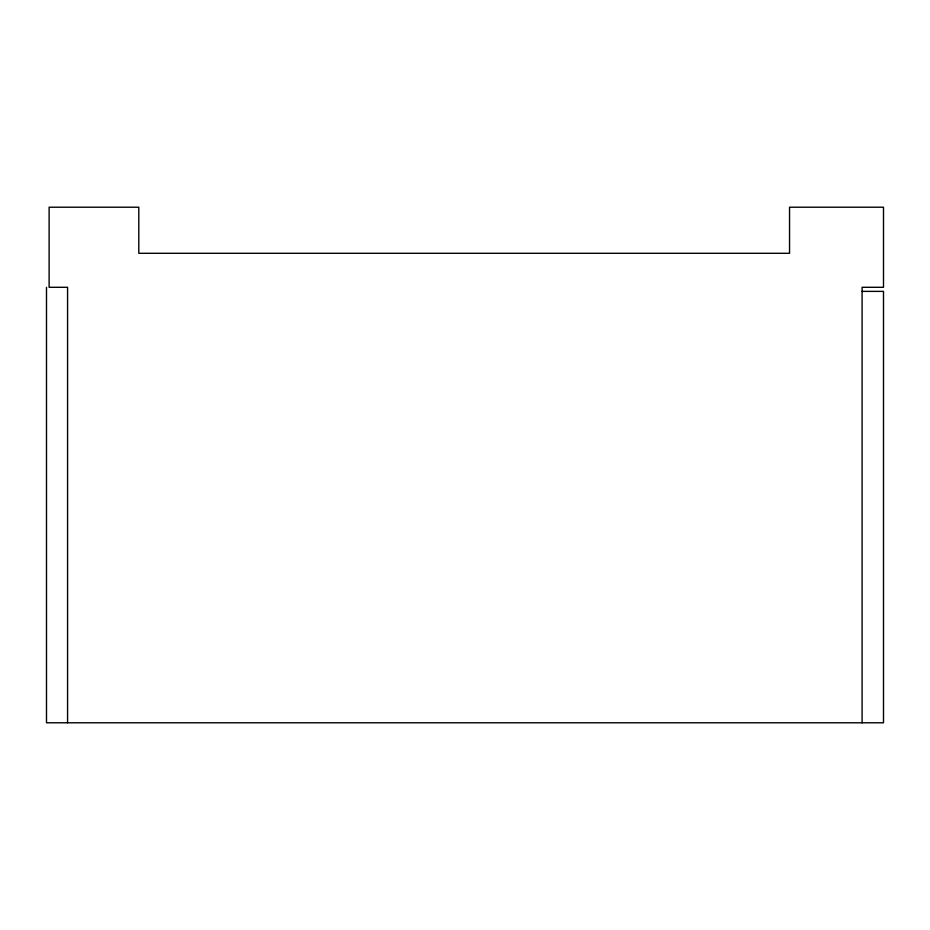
<?xml version="1.0" encoding="UTF-8"?>
<svg xmlns="http://www.w3.org/2000/svg" width="930" height="930" viewBox="0 0 930 930"><rect width="100%" height="100%" fill="white"/><g stroke="black" fill="none" stroke-linecap="round" stroke-linejoin="round"><path stroke-width="1.4" d="M862.098 291.381L883.5 291.381L883.5 722.784L46.5 722.784L46.5 287.289M862.098 722.784L862.098 287.289L883.5 287.289L883.5 207.216L789.547 207.216L789.547 253.297L138.803 253.297L138.803 207.216L49.116 207.216L49.116 287.289L67.576 287.289L67.576 722.784"/></g></svg>
